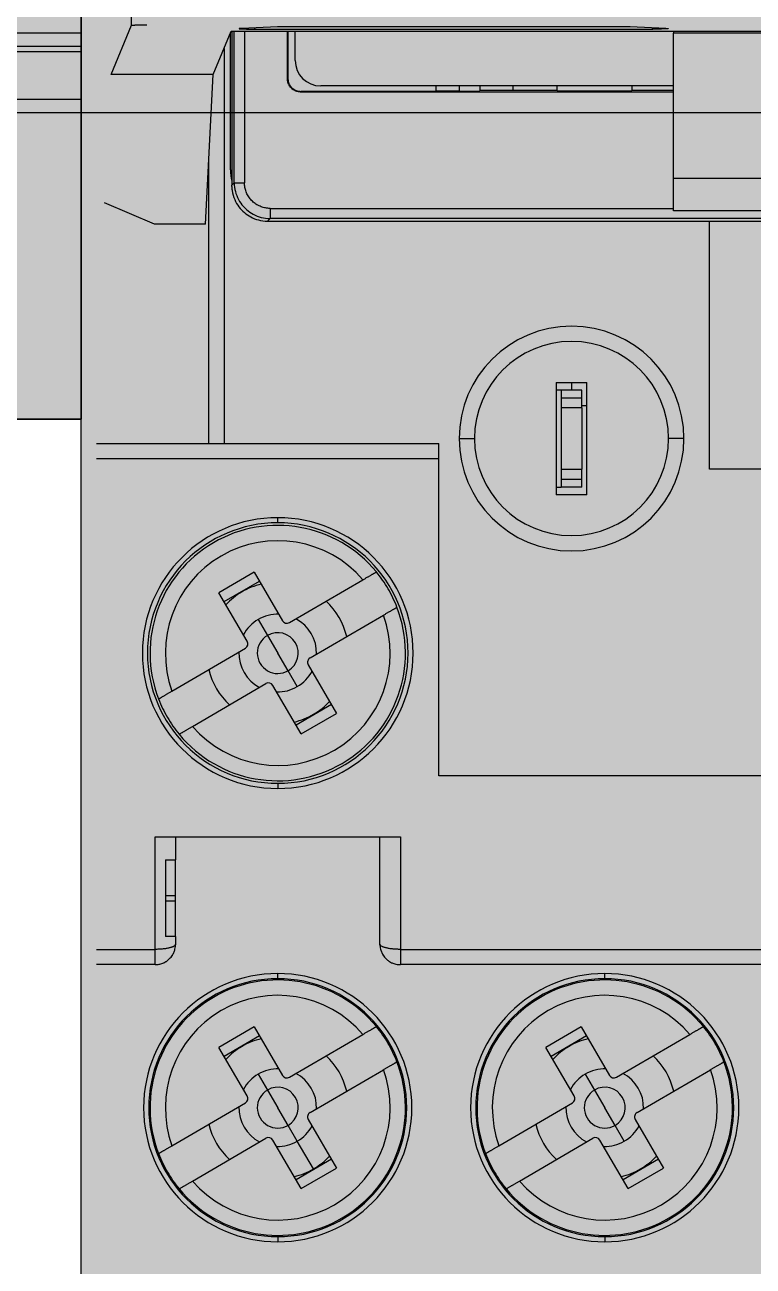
# Model space of a CAD drawing. Extents: x -20 to 2016, y -5898 to 916.
# Drawn here: x 1365.38 to 1379.64, y 600.03 to 624.33 of the extents above; entities that cross this region are included whole.
import ezdxf

# ---------------------------------------------------------------- set-up
doc = ezdxf.new("R2010")
doc.units = 0
doc.layers.add('MAIN-1', color=7, linetype='Continuous')
doc.layers.add('SYMS', color=7, linetype='Continuous')

# ---------------------------------------------------------------- blocks, each defined once
blk = doc.blocks.new('clipfix_35_5-select__2', base_point=(-147.547, 71.306))
at = {"color": 7, "linetype": 'Continuous'}
for p, q in [((-114.737, 76.456), (-106.507, 76.456)), ((-106.507, 76.456), (-106.507, 71.306)), ((-106.507, 76.456), (-106.249, 76.456)), ((-106.249, 71.306), (-106.249, 76.456)), ((-106.249, 76.456), (-106.148, 76.456)), ((-105.212, 76.456), (-106.148, 76.456)), ((-106.148, 71.306), (-106.148, 76.456)), ((-105.212, 76.456), (-98.947, 76.456)), ((-105.212, 71.306), (-105.212, 76.456)), ((-98.947, 71.306), (-98.947, 76.456))]:
    blk.add_line(p, q, dxfattribs=at)

msp = doc.modelspace()

# ---------------------------------------------------------------- hatches: boundary and pattern name
at = {"layer": 'SYMS', "true_color": 0x636466}
h = msp.add_hatch(color=251, dxfattribs=at)
h.dxf.hatch_style = 1
h.paths.add_polyline_path([(1366.481, 597.033), (1393.381, 597.033), (1393.381, 676.033), (1366.481, 676.033)])
h = msp.add_hatch(color=251, dxfattribs=at)
h.dxf.hatch_style = 1
h.paths.add_polyline_path([(1366.481, 665.21), (1361.331, 665.21), (1361.331, 616.61), (1366.481, 616.61)])

# ---------------------------------------------------------------- linework, layer by layer
at = {"layer": 'MAIN-1'}
for p, q in [((1367.47, 624.324), (1367.47, 629.755)), ((1367.515, 624.328), (1367.524, 624.329)), ((1367.524, 624.329), (1367.533, 624.329)), ((1367.533, 624.329), (1367.543, 624.33)), ((1367.543, 624.33), (1367.554, 624.33)), ((1367.554, 624.33), (1367.565, 624.33)), ((1367.565, 624.33), (1367.577, 624.331)), ((1367.577, 624.331), (1367.589, 624.331)), ((1367.589, 624.331), (1367.601, 624.331)), ((1367.601, 624.331), (1367.615, 624.331)), ((1367.615, 624.331), (1367.628, 624.332)), ((1367.628, 624.332), (1367.643, 624.332)), ((1367.643, 624.332), (1367.658, 624.332)), ((1367.658, 624.332), (1367.675, 624.332)), ((1367.675, 624.332), (1367.692, 624.332)), ((1367.692, 624.332), (1367.71, 624.332)), ((1367.71, 624.332), (1367.729, 624.333)), ((1367.729, 624.333), (1367.749, 624.333)), ((1367.749, 624.333), (1367.77, 624.333)), ((1367.07, 623.357), (1367.47, 624.324)), ((1367.47, 624.324), (1367.471, 624.325)), ((1367.471, 624.325), (1367.473, 624.325)), ((1367.473, 624.325), (1367.476, 624.326)), ((1367.476, 624.326), (1367.481, 624.326)), ((1367.481, 624.326), (1367.486, 624.327)), ((1367.486, 624.327), (1367.492, 624.327)), ((1367.492, 624.327), (1367.499, 624.328)), ((1367.499, 624.328), (1367.506, 624.328)), ((1367.506, 624.328), (1367.515, 624.328)), ((1369.07, 623.357), (1369.422, 624.206)), ((1369.406, 621.493), (1369.406, 624.168)), ((1369.422, 624.206), (1390.331, 624.206)), ((1369.431, 624.206), (1369.431, 621.191)), ((1369.48, 621.24), (1369.48, 624.206)), ((1369.581, 624.259), (1369.579, 624.258)), ((1369.579, 624.258), (1369.579, 624.257)), ((1369.579, 624.258), (1369.579, 624.258)), ((1369.579, 624.258), (1369.579, 624.258)), ((1369.579, 624.258), (1369.579, 624.258)), ((1369.579, 624.258), (1369.579, 624.258)), ((1369.579, 624.258), (1369.579, 624.258)), ((1369.579, 624.258), (1369.579, 624.258)), ((1369.579, 624.258), (1369.579, 624.258)), ((1369.579, 624.257), (1369.58, 624.257)), ((1369.58, 624.257), (1369.582, 624.257)), ((1369.583, 624.259), (1369.581, 624.259)), ((1369.582, 624.257), (1369.584, 624.256)), ((1369.586, 624.26), (1369.583, 624.259)), ((1369.584, 624.256), (1369.587, 624.256)), ((1369.589, 624.26), (1369.586, 624.26)), ((1369.587, 624.256), (1369.591, 624.255)), ((1369.594, 624.261), (1369.589, 624.26)), ((1369.591, 624.255), (1369.595, 624.255)), ((1369.599, 624.261), (1369.594, 624.261)), ((1369.595, 624.255), (1369.599, 624.255)), ((1369.605, 624.261), (1369.599, 624.261)), ((1369.599, 624.255), (1369.605, 624.254)), ((1369.612, 624.262), (1369.605, 624.261)), ((1369.605, 624.254), (1369.61, 624.254)), ((1369.61, 624.254), (1369.617, 624.254)), ((1369.619, 624.262), (1369.612, 624.262)), ((1369.617, 624.254), (1369.624, 624.253)), ((1369.627, 624.263), (1369.619, 624.262)), ((1369.624, 624.253), (1369.632, 624.253)), ((1370.327, 624.294), (1369.627, 624.263)), ((1369.632, 624.253), (1369.64, 624.252)), ((1369.64, 624.252), (1369.648, 624.252)), ((1369.648, 624.252), (1369.657, 624.252)), ((1369.657, 624.252), (1369.667, 624.252)), ((1369.667, 624.252), (1369.677, 624.251)), ((1369.677, 624.251), (1369.688, 624.251)), ((1369.68, 624.206), (1369.68, 621.24)), ((1369.688, 624.251), (1369.698, 624.251)), ((1369.698, 624.251), (1369.71, 624.251)), ((1369.71, 624.251), (1369.721, 624.25)), ((1369.721, 624.25), (1369.733, 624.25)), ((1369.733, 624.25), (1369.746, 624.25)), ((1369.746, 624.25), (1369.758, 624.25)), ((1369.758, 624.25), (1369.771, 624.25)), ((1369.771, 624.25), (1369.783, 624.249)), ((1369.783, 624.249), (1369.796, 624.249)), ((1369.796, 624.249), (1369.81, 624.249)), ((1369.81, 624.249), (1369.823, 624.249)), ((1369.823, 624.249), (1369.837, 624.249)), ((1369.837, 624.249), (1369.851, 624.249)), ((1369.851, 624.249), (1369.865, 624.249)), ((1369.865, 624.249), (1369.879, 624.249)), ((1369.879, 624.274), (1369.879, 624.249)), ((1369.879, 624.249), (1377.674, 624.249)), ((1377.227, 624.294), (1370.327, 624.294)), ((1370.522, 623.271), (1370.522, 624.206)), ((1370.531, 624.206), (1370.531, 623.28)), ((1370.672, 623.636), (1370.672, 624.206)), ((1377.926, 624.263), (1377.227, 624.294)), ((1377.674, 624.249), (1377.674, 624.274)), ((1377.688, 624.249), (1377.674, 624.249)), ((1377.702, 624.249), (1377.688, 624.249)), ((1377.716, 624.249), (1377.702, 624.249)), ((1377.73, 624.249), (1377.716, 624.249)), ((1377.743, 624.249), (1377.73, 624.249)), ((1377.757, 624.249), (1377.743, 624.249)), ((1377.77, 624.249), (1377.757, 624.249)), ((1377.782, 624.25), (1377.77, 624.249)), ((1377.795, 624.25), (1377.782, 624.25)), ((1377.808, 624.25), (1377.795, 624.25)), ((1377.82, 624.25), (1377.808, 624.25)), ((1377.832, 624.25), (1377.82, 624.25)), ((1377.844, 624.251), (1377.832, 624.25)), ((1377.855, 624.251), (1377.844, 624.251)), ((1377.866, 624.251), (1377.855, 624.251)), ((1377.876, 624.251), (1377.866, 624.251)), ((1377.886, 624.252), (1377.876, 624.251)), ((1377.896, 624.252), (1377.886, 624.252)), ((1377.905, 624.252), (1377.896, 624.252)), ((1377.914, 624.252), (1377.905, 624.252)), ((1377.922, 624.253), (1377.914, 624.252)), ((1377.929, 624.253), (1377.922, 624.253)), ((1377.926, 624.263), (1377.935, 624.262)), ((1377.936, 624.254), (1377.929, 624.253)), ((1377.935, 624.262), (1377.943, 624.262)), ((1377.943, 624.254), (1377.936, 624.254)), ((1377.943, 624.262), (1377.95, 624.261)), ((1377.949, 624.254), (1377.943, 624.254)), ((1377.954, 624.255), (1377.949, 624.254)), ((1377.95, 624.261), (1377.957, 624.261)), ((1377.959, 624.255), (1377.954, 624.255)), ((1377.957, 624.261), (1377.962, 624.26)), ((1377.963, 624.255), (1377.959, 624.255)), ((1377.962, 624.26), (1377.966, 624.26)), ((1377.966, 624.256), (1377.963, 624.255)), ((1377.966, 624.26), (1377.97, 624.259)), ((1377.969, 624.256), (1377.966, 624.256)), ((1377.971, 624.257), (1377.969, 624.256)), ((1377.97, 624.259), (1377.972, 624.259)), ((1377.973, 624.257), (1377.971, 624.257)), ((1377.972, 624.259), (1377.973, 624.258)), ((1377.973, 624.258), (1377.974, 624.258)), ((1377.974, 624.257), (1377.973, 624.257)), ((1377.974, 624.258), (1377.974, 624.257)), ((1378.077, 624.206), (1378.077, 624.169)), ((1378.077, 621.329), (1378.077, 624.169)), ((1381.677, 624.169), (1378.077, 624.169)), ((1369.281, 623.866), (1369.281, 616.133)), ((1369.07, 623.357), (1367.07, 623.357)), ((1368.916, 620.429), (1369.07, 623.357)), ((1370.531, 623.28), (1370.522, 623.271)), ((1370.522, 623.26), (1370.522, 623.271)), ((1370.523, 623.248), (1370.522, 623.26)), ((1370.524, 623.237), (1370.523, 623.248)), ((1370.526, 623.226), (1370.524, 623.237)), ((1370.528, 623.215), (1370.526, 623.226)), ((1370.531, 623.204), (1370.528, 623.215)), ((1370.531, 623.28), (1370.531, 623.268)), ((1370.531, 623.268), (1370.532, 623.257)), ((1370.534, 623.194), (1370.531, 623.204)), ((1370.532, 623.257), (1370.533, 623.246)), ((1370.533, 623.246), (1370.535, 623.235)), ((1370.538, 623.183), (1370.534, 623.194)), ((1370.535, 623.235), (1370.537, 623.224)), ((1370.537, 623.224), (1370.54, 623.213)), ((1370.542, 623.173), (1370.538, 623.183)), ((1370.54, 623.213), (1370.543, 623.202)), ((1370.547, 623.163), (1370.542, 623.173)), ((1370.543, 623.202), (1370.547, 623.192)), ((1370.547, 623.192), (1370.551, 623.182)), ((1370.552, 623.153), (1370.547, 623.163)), ((1370.551, 623.182), (1370.556, 623.172)), ((1370.557, 623.143), (1370.552, 623.153)), ((1370.556, 623.172), (1370.561, 623.162)), ((1370.563, 623.134), (1370.557, 623.143)), ((1370.561, 623.162), (1370.566, 623.152)), ((1370.57, 623.124), (1370.563, 623.134)), ((1370.566, 623.152), (1370.572, 623.142)), ((1370.577, 623.115), (1370.57, 623.124)), ((1370.572, 623.142), (1370.579, 623.133)), ((1370.584, 623.107), (1370.577, 623.115)), ((1370.579, 623.133), (1370.585, 623.124)), ((1370.585, 623.124), (1370.592, 623.116)), ((1370.592, 623.116), (1370.6, 623.107)), ((1378.077, 623.136), (1371.172, 623.136)), ((1373.424, 623.136), (1373.424, 623.03)), ((1373.431, 623.036), (1373.431, 623.136)), ((1373.891, 623.036), (1373.891, 623.136)), ((1374.284, 623.136), (1374.284, 623.041)), ((1374.931, 623.136), (1374.931, 623.047)), ((1375.802, 623.041), (1375.802, 623.136)), ((1377.259, 623.136), (1377.259, 623.041)), ((1370.591, 623.098), (1370.584, 623.107)), ((1370.599, 623.09), (1370.591, 623.098)), ((1370.608, 623.083), (1370.599, 623.09)), ((1370.6, 623.107), (1370.608, 623.099)), ((1370.608, 623.099), (1370.616, 623.092)), ((1370.616, 623.076), (1370.608, 623.083)), ((1370.616, 623.092), (1370.625, 623.084)), ((1370.625, 623.069), (1370.616, 623.076)), ((1370.625, 623.084), (1370.634, 623.078)), ((1370.635, 623.063), (1370.625, 623.069)), ((1370.634, 623.078), (1370.643, 623.071)), ((1370.644, 623.057), (1370.635, 623.063)), ((1370.643, 623.071), (1370.653, 623.065)), ((1370.654, 623.051), (1370.644, 623.057)), ((1370.653, 623.065), (1370.663, 623.06)), ((1370.664, 623.046), (1370.654, 623.051)), ((1370.663, 623.06), (1370.673, 623.055)), ((1370.674, 623.041), (1370.664, 623.046)), ((1370.673, 623.055), (1370.683, 623.05)), ((1370.684, 623.037), (1370.674, 623.041)), ((1370.683, 623.05), (1370.693, 623.046)), ((1370.695, 623.033), (1370.684, 623.037)), ((1370.693, 623.046), (1370.703, 623.042)), ((1370.705, 623.03), (1370.695, 623.033)), ((1370.703, 623.042), (1370.714, 623.039)), ((1370.716, 623.027), (1370.705, 623.03)), ((1370.714, 623.039), (1370.725, 623.036)), ((1370.727, 623.025), (1370.716, 623.027)), ((1370.725, 623.036), (1370.735, 623.034)), ((1370.738, 623.023), (1370.727, 623.025)), ((1370.735, 623.034), (1370.746, 623.032)), ((1370.749, 623.022), (1370.738, 623.023)), ((1370.746, 623.032), (1370.758, 623.031)), ((1370.76, 623.021), (1370.749, 623.022)), ((1370.758, 623.031), (1370.769, 623.03)), ((1370.772, 623.021), (1370.76, 623.021)), ((1370.769, 623.03), (1370.781, 623.03)), ((1370.772, 623.021), (1370.781, 623.03)), ((1370.772, 623.021), (1378.077, 623.021)), ((1373.424, 623.03), (1370.781, 623.03)), ((1373.424, 623.03), (1373.431, 623.036)), ((1373.891, 623.036), (1373.431, 623.036)), ((1373.891, 623.036), (1374.284, 623.041)), ((1375.802, 623.047), (1374.284, 623.047)), ((1375.802, 623.041), (1375.872, 623.04)), ((1375.872, 623.04), (1375.943, 623.04)), ((1375.943, 623.04), (1376.016, 623.04)), ((1376.016, 623.04), (1376.092, 623.039)), ((1376.092, 623.039), (1376.169, 623.039)), ((1376.169, 623.039), (1376.248, 623.039)), ((1376.248, 623.039), (1376.328, 623.039)), ((1376.328, 623.039), (1376.409, 623.039)), ((1376.409, 623.039), (1376.49, 623.039)), ((1376.49, 623.039), (1376.572, 623.039)), ((1376.572, 623.039), (1376.653, 623.039)), ((1376.653, 623.039), (1376.734, 623.039)), ((1376.734, 623.039), (1376.814, 623.039)), ((1376.814, 623.039), (1376.893, 623.039)), ((1376.893, 623.039), (1376.97, 623.039)), ((1376.97, 623.039), (1377.045, 623.04)), ((1377.045, 623.04), (1377.119, 623.04)), ((1377.119, 623.04), (1377.19, 623.04)), ((1377.19, 623.04), (1377.259, 623.041)), ((1378.077, 623.047), (1377.259, 623.047)), ((1368.981, 616.133), (1368.981, 621.661)), ((1369.48, 621.24), (1369.431, 621.191)), ((1369.431, 621.187), (1369.431, 621.191)), ((1369.431, 621.184), (1369.431, 621.187)), ((1369.431, 621.181), (1369.431, 621.184)), ((1369.431, 621.177), (1369.431, 621.181)), ((1369.431, 621.174), (1369.431, 621.177)), ((1369.431, 621.171), (1369.431, 621.174)), ((1369.431, 621.167), (1369.431, 621.171)), ((1369.48, 621.24), (1369.481, 621.196)), ((1369.48, 621.24), (1369.68, 621.24)), ((1369.481, 621.196), (1369.485, 621.153)), ((1369.68, 621.217), (1369.68, 621.24)), ((1369.682, 621.195), (1369.68, 621.217)), ((1369.684, 621.172), (1369.682, 621.195)), ((1369.688, 621.151), (1369.684, 621.172)), ((1378.077, 620.694), (1378.077, 621.329)), ((1378.077, 621.329), (1381.677, 621.329)), ((1369.431, 621.167), (1369.432, 621.149)), ((1369.432, 621.149), (1369.433, 621.131)), ((1369.433, 621.131), (1369.435, 621.113)), ((1369.435, 621.113), (1369.437, 621.095)), ((1369.437, 621.095), (1369.44, 621.077)), ((1369.44, 621.077), (1369.443, 621.06)), ((1369.443, 621.06), (1369.447, 621.043)), ((1369.447, 621.043), (1369.458, 620.996)), ((1369.458, 620.996), (1369.472, 620.952)), ((1369.472, 620.952), (1369.488, 620.911)), ((1369.485, 621.153), (1369.492, 621.111)), ((1369.492, 621.111), (1369.501, 621.069)), ((1369.501, 621.069), (1369.513, 621.028)), ((1369.513, 621.028), (1369.527, 620.989)), ((1369.527, 620.989), (1369.544, 620.95)), ((1369.544, 620.95), (1369.563, 620.913)), ((1369.692, 621.129), (1369.688, 621.151)), ((1369.697, 621.108), (1369.692, 621.129)), ((1369.704, 621.086), (1369.697, 621.108)), ((1369.711, 621.065), (1369.704, 621.086)), ((1369.72, 621.044), (1369.711, 621.065)), ((1369.729, 621.024), (1369.72, 621.044)), ((1369.739, 621.004), (1369.729, 621.024)), ((1369.75, 620.984), (1369.739, 621.004)), ((1369.762, 620.965), (1369.75, 620.984)), ((1369.775, 620.946), (1369.762, 620.965)), ((1369.789, 620.928), (1369.775, 620.946)), ((1369.803, 620.911), (1369.789, 620.928)), ((1367.916, 620.429), (1366.938, 620.85)), ((1369.488, 620.911), (1369.506, 620.872)), ((1369.506, 620.872), (1369.525, 620.836)), ((1369.525, 620.836), (1369.547, 620.801)), ((1369.547, 620.801), (1369.57, 620.769)), ((1369.563, 620.913), (1369.584, 620.877)), ((1369.57, 620.769), (1369.594, 620.739)), ((1369.584, 620.877), (1369.607, 620.842)), ((1369.594, 620.739), (1369.62, 620.71)), ((1369.607, 620.842), (1369.631, 620.809)), ((1369.62, 620.71), (1369.648, 620.683)), ((1369.631, 620.809), (1369.658, 620.777)), ((1369.648, 620.683), (1369.677, 620.658)), ((1369.658, 620.777), (1369.687, 620.747)), ((1369.687, 620.747), (1369.717, 620.718)), ((1369.717, 620.718), (1369.749, 620.691)), ((1369.749, 620.691), (1369.782, 620.667)), ((1369.818, 620.894), (1369.803, 620.911)), ((1369.834, 620.878), (1369.818, 620.894)), ((1369.851, 620.863), (1369.834, 620.878)), ((1369.868, 620.849), (1369.851, 620.863)), ((1369.886, 620.835), (1369.868, 620.849)), ((1369.905, 620.822), (1369.886, 620.835)), ((1369.924, 620.81), (1369.905, 620.822)), ((1369.944, 620.799), (1369.924, 620.81)), ((1369.964, 620.789), (1369.944, 620.799)), ((1369.984, 620.78), (1369.964, 620.789)), ((1370.005, 620.771), (1369.984, 620.78)), ((1370.026, 620.764), (1370.005, 620.771)), ((1370.048, 620.757), (1370.026, 620.764)), ((1370.069, 620.752), (1370.048, 620.757)), ((1370.091, 620.748), (1370.069, 620.752)), ((1370.112, 620.744), (1370.091, 620.748)), ((1370.135, 620.742), (1370.112, 620.744)), ((1370.157, 620.74), (1370.135, 620.742)), ((1370.18, 620.74), (1370.157, 620.74)), ((1370.18, 620.74), (1378.077, 620.74)), ((1370.18, 620.74), (1370.18, 620.54)), ((1381.677, 620.694), (1378.077, 620.694)), ((1369.677, 620.658), (1369.706, 620.634)), ((1369.706, 620.634), (1369.737, 620.611)), ((1369.737, 620.611), (1369.769, 620.59)), ((1369.769, 620.59), (1369.803, 620.571)), ((1369.782, 620.667), (1369.817, 620.644)), ((1369.803, 620.571), (1369.837, 620.553)), ((1369.817, 620.644), (1369.853, 620.623)), ((1369.837, 620.553), (1369.874, 620.537)), ((1369.853, 620.623), (1369.89, 620.604)), ((1369.874, 620.537), (1369.912, 620.524)), ((1369.89, 620.604), (1369.929, 620.588)), ((1369.912, 620.524), (1369.952, 620.512)), ((1369.929, 620.588), (1369.968, 620.573)), ((1369.952, 620.512), (1369.993, 620.503)), ((1369.968, 620.573), (1370.009, 620.561)), ((1369.993, 620.503), (1370.037, 620.496)), ((1370.009, 620.561), (1370.051, 620.552)), ((1370.037, 620.496), (1370.083, 620.492)), ((1370.051, 620.552), (1370.093, 620.545)), ((1370.083, 620.492), (1370.131, 620.491)), ((1370.093, 620.545), (1370.136, 620.541)), ((1370.131, 620.491), (1370.18, 620.54)), ((1370.131, 620.491), (1379.931, 620.492)), ((1370.136, 620.541), (1370.18, 620.54)), ((1389.682, 620.54), (1370.18, 620.54)), ((1378.781, 615.633), (1378.781, 620.492)), ((1368.916, 620.429), (1367.916, 620.429)), ((1375.781, 617.333), (1376.381, 617.333)), ((1375.781, 617.333), (1375.781, 615.133)), ((1376.081, 617.333), (1376.081, 617.183)), ((1376.381, 615.133), (1376.381, 617.333)), ((1375.881, 617.183), (1375.781, 617.183)), ((1376.281, 617.183), (1375.881, 617.183)), ((1375.881, 617.183), (1375.881, 617.033)), ((1376.281, 617.033), (1376.281, 617.183)), ((1375.881, 617.033), (1375.881, 616.833)), ((1375.881, 617.033), (1376.281, 617.033)), ((1375.881, 616.833), (1375.881, 615.633)), ((1376.281, 616.833), (1375.881, 616.833)), ((1376.281, 616.833), (1376.281, 617.033)), ((1376.281, 616.883), (1376.381, 616.883)), ((1376.281, 616.833), (1376.281, 615.633)), ((1366.781, 616.133), (1373.481, 616.133)), ((1373.481, 615.833), (1373.481, 616.133)), ((1373.881, 616.233), (1374.181, 616.233)), ((1378.281, 616.233), (1377.981, 616.233)), ((1373.481, 615.833), (1366.781, 615.833)), ((1373.481, 609.633), (1373.481, 615.833)), ((1375.881, 615.633), (1375.881, 615.433)), ((1375.881, 615.633), (1376.281, 615.633)), ((1376.281, 615.433), (1376.281, 615.633)), ((1381.081, 615.633), (1378.781, 615.633)), ((1375.881, 615.433), (1375.881, 615.283)), ((1376.281, 615.433), (1375.881, 615.433)), ((1376.281, 615.283), (1376.281, 615.433)), ((1375.781, 615.283), (1375.881, 615.283)), ((1376.381, 615.133), (1375.781, 615.133)), ((1376.281, 615.283), (1375.881, 615.283)), ((1370.331, 614.583), (1370.331, 614.683)), ((1369.87, 613.616), (1369.179, 613.213)), ((1369.28, 613.04), (1369.971, 613.443)), ((1369.87, 613.616), (1370.424, 612.666)), ((1370.561, 612.63), (1371.998, 613.468)), ((1371.998, 613.468), (1372.01, 613.475)), ((1372.01, 613.475), (1372.023, 613.482)), ((1372.023, 613.482), (1372.035, 613.489)), ((1372.035, 613.489), (1372.046, 613.496)), ((1372.046, 613.496), (1372.058, 613.503)), ((1372.058, 613.503), (1372.069, 613.51)), ((1372.069, 613.51), (1372.08, 613.516)), ((1372.08, 613.516), (1372.091, 613.523)), ((1372.091, 613.523), (1372.102, 613.529)), ((1372.102, 613.529), (1372.113, 613.535)), ((1372.113, 613.535), (1372.123, 613.541)), ((1372.123, 613.541), (1372.134, 613.547)), ((1372.134, 613.547), (1372.144, 613.553)), ((1372.144, 613.553), (1372.153, 613.559)), ((1372.153, 613.559), (1372.163, 613.564)), ((1372.163, 613.564), (1372.172, 613.57)), ((1372.172, 613.57), (1372.181, 613.575)), ((1372.181, 613.575), (1372.189, 613.579)), ((1372.189, 613.579), (1372.197, 613.584)), ((1372.197, 613.584), (1372.204, 613.588)), ((1372.204, 613.588), (1372.211, 613.593)), ((1372.211, 613.593), (1372.218, 613.596)), ((1372.218, 613.596), (1372.224, 613.6)), ((1372.224, 613.6), (1372.23, 613.603)), ((1372.23, 613.603), (1372.235, 613.607)), ((1372.235, 613.607), (1372.24, 613.609)), ((1372.24, 613.609), (1372.244, 613.612)), ((1372.244, 613.612), (1372.248, 613.614)), ((1372.248, 613.614), (1372.252, 613.616)), ((1372.252, 613.616), (1372.254, 613.618)), ((1372.254, 613.618), (1372.257, 613.619)), ((1372.257, 613.619), (1372.259, 613.62)), ((1372.259, 613.62), (1372.26, 613.621)), ((1372.26, 613.621), (1372.261, 613.621)), ((1372.261, 613.621), (1372.261, 613.621)), ((1369.733, 612.263), (1369.179, 613.213)), ((1372.621, 612.905), (1372.627, 612.909)), ((1372.627, 612.909), (1372.633, 612.912)), ((1372.633, 612.912), (1372.638, 612.915)), ((1372.638, 612.915), (1372.643, 612.918)), ((1372.643, 612.918), (1372.648, 612.921)), ((1372.648, 612.921), (1372.651, 612.923)), ((1372.651, 612.923), (1372.655, 612.925)), ((1372.655, 612.925), (1372.658, 612.927)), ((1372.658, 612.927), (1372.66, 612.928)), ((1372.66, 612.928), (1372.662, 612.929)), ((1372.662, 612.929), (1372.663, 612.93)), ((1372.663, 612.93), (1372.664, 612.93)), ((1372.664, 612.93), (1372.664, 612.93)), ((1369.948, 612.689), (1370.129, 612.378)), ((1370.964, 611.939), (1372.401, 612.777)), ((1372.401, 612.777), (1372.413, 612.784)), ((1372.413, 612.784), (1372.426, 612.791)), ((1372.426, 612.791), (1372.438, 612.798)), ((1372.438, 612.798), (1372.449, 612.805)), ((1372.449, 612.805), (1372.461, 612.812)), ((1372.461, 612.812), (1372.472, 612.819)), ((1372.472, 612.819), (1372.483, 612.825)), ((1372.483, 612.825), (1372.494, 612.832)), ((1372.494, 612.832), (1372.505, 612.838)), ((1372.505, 612.838), (1372.516, 612.844)), ((1372.516, 612.844), (1372.526, 612.85)), ((1372.526, 612.85), (1372.537, 612.856)), ((1372.537, 612.856), (1372.547, 612.862)), ((1372.547, 612.862), (1372.556, 612.868)), ((1372.556, 612.868), (1372.566, 612.873)), ((1372.566, 612.873), (1372.575, 612.878)), ((1372.575, 612.878), (1372.584, 612.884)), ((1372.584, 612.884), (1372.592, 612.888)), ((1372.592, 612.888), (1372.6, 612.893)), ((1372.6, 612.893), (1372.607, 612.897)), ((1372.607, 612.897), (1372.615, 612.902)), ((1372.615, 612.902), (1372.621, 612.905)), ((1370.129, 612.378), (1370.331, 612.033)), ((1368.261, 611.288), (1369.697, 612.126)), ((1370.532, 611.687), (1370.331, 612.033)), ((1370.928, 611.802), (1371.482, 610.852)), ((1370.714, 611.376), (1370.532, 611.687)), ((1368.115, 611.203), (1368.125, 611.209)), ((1368.125, 611.209), (1368.135, 611.215)), ((1368.135, 611.215), (1368.146, 611.221)), ((1368.146, 611.221), (1368.156, 611.227)), ((1368.156, 611.227), (1368.167, 611.234)), ((1368.167, 611.234), (1368.178, 611.24)), ((1368.178, 611.24), (1368.189, 611.247)), ((1368.189, 611.247), (1368.201, 611.253)), ((1368.201, 611.253), (1368.212, 611.26)), ((1368.212, 611.26), (1368.224, 611.267)), ((1368.224, 611.267), (1368.236, 611.274)), ((1368.236, 611.274), (1368.248, 611.281)), ((1368.248, 611.281), (1368.261, 611.288)), ((1368.664, 610.597), (1370.1, 611.435)), ((1370.791, 610.449), (1370.237, 611.399)), ((1367.998, 611.135), (1367.998, 611.135)), ((1367.998, 611.135), (1367.999, 611.135)), ((1367.999, 611.135), (1368, 611.136)), ((1368, 611.136), (1368.002, 611.137)), ((1368.002, 611.137), (1368.004, 611.139)), ((1368.004, 611.139), (1368.007, 611.14)), ((1368.007, 611.14), (1368.01, 611.142)), ((1368.01, 611.142), (1368.014, 611.144)), ((1368.014, 611.144), (1368.018, 611.147)), ((1368.018, 611.147), (1368.023, 611.15)), ((1368.023, 611.15), (1368.029, 611.153)), ((1368.029, 611.153), (1368.034, 611.156)), ((1368.034, 611.156), (1368.04, 611.16)), ((1368.04, 611.16), (1368.047, 611.164)), ((1368.047, 611.164), (1368.054, 611.168)), ((1368.054, 611.168), (1368.062, 611.172)), ((1368.062, 611.172), (1368.07, 611.177)), ((1368.07, 611.177), (1368.078, 611.182)), ((1368.078, 611.182), (1368.087, 611.187)), ((1368.087, 611.187), (1368.096, 611.192)), ((1368.096, 611.192), (1368.105, 611.198)), ((1368.105, 611.198), (1368.115, 611.203)), ((1371.382, 611.025), (1370.691, 610.622)), ((1370.791, 610.449), (1371.482, 610.852)), ((1368.45, 610.473), (1368.457, 610.477)), ((1368.457, 610.477), (1368.465, 610.481)), ((1368.465, 610.481), (1368.473, 610.486)), ((1368.473, 610.486), (1368.481, 610.491)), ((1368.481, 610.491), (1368.49, 610.496)), ((1368.49, 610.496), (1368.499, 610.501)), ((1368.499, 610.501), (1368.508, 610.507)), ((1368.508, 610.507), (1368.518, 610.512)), ((1368.518, 610.512), (1368.528, 610.518)), ((1368.528, 610.518), (1368.538, 610.524)), ((1368.538, 610.524), (1368.549, 610.53)), ((1368.549, 610.53), (1368.559, 610.536)), ((1368.559, 610.536), (1368.57, 610.543)), ((1368.57, 610.543), (1368.581, 610.549)), ((1368.581, 610.549), (1368.592, 610.556)), ((1368.592, 610.556), (1368.604, 610.562)), ((1368.604, 610.562), (1368.615, 610.569)), ((1368.615, 610.569), (1368.627, 610.576)), ((1368.627, 610.576), (1368.639, 610.583)), ((1368.639, 610.583), (1368.651, 610.59)), ((1368.651, 610.59), (1368.664, 610.597)), ((1368.401, 610.444), (1368.401, 610.444)), ((1368.401, 610.444), (1368.402, 610.444)), ((1368.402, 610.444), (1368.403, 610.445)), ((1368.403, 610.445), (1368.405, 610.446)), ((1368.405, 610.446), (1368.407, 610.448)), ((1368.407, 610.448), (1368.41, 610.449)), ((1368.41, 610.449), (1368.413, 610.451)), ((1368.413, 610.451), (1368.417, 610.453)), ((1368.417, 610.453), (1368.422, 610.456)), ((1368.422, 610.456), (1368.426, 610.459)), ((1368.426, 610.459), (1368.432, 610.462)), ((1368.432, 610.462), (1368.437, 610.465)), ((1368.437, 610.465), (1368.444, 610.469)), ((1368.444, 610.469), (1368.45, 610.473)), ((1386.381, 609.633), (1373.481, 609.633)), ((1370.331, 609.483), (1370.331, 609.383)), ((1367.931, 606.233), (1367.931, 608.433)), ((1367.931, 608.433), (1372.731, 608.433)), ((1368.331, 608.433), (1368.331, 607.983)), ((1372.331, 606.333), (1372.331, 608.433)), ((1372.731, 608.433), (1372.731, 606.233)), ((1368.131, 607.983), (1368.131, 606.483)), ((1368.131, 607.983), (1368.331, 607.983)), ((1368.331, 607.283), (1368.331, 607.983)), ((1368.331, 607.283), (1368.131, 607.283)), ((1368.131, 607.183), (1368.331, 607.183)), ((1368.331, 607.183), (1368.331, 607.283)), ((1368.331, 606.483), (1368.331, 607.183)), ((1368.331, 606.483), (1368.131, 606.483)), ((1368.331, 606.483), (1368.331, 606.333)), ((1366.781, 606.233), (1367.931, 606.233)), ((1367.931, 605.933), (1367.931, 606.233)), ((1367.948, 606.233), (1367.931, 606.233)), ((1367.966, 606.233), (1367.948, 606.233)), ((1367.984, 606.234), (1367.966, 606.233)), ((1368.001, 606.234), (1367.984, 606.234)), ((1368.018, 606.235), (1368.001, 606.234)), ((1368.035, 606.236), (1368.018, 606.235)), ((1368.052, 606.237), (1368.035, 606.236)), ((1368.069, 606.239), (1368.052, 606.237)), ((1368.086, 606.24), (1368.069, 606.239)), ((1368.102, 606.242), (1368.086, 606.24)), ((1368.118, 606.244), (1368.102, 606.242)), ((1368.133, 606.246), (1368.118, 606.244)), ((1368.149, 606.249), (1368.133, 606.246)), ((1368.163, 606.251), (1368.149, 606.249)), ((1368.178, 606.254), (1368.163, 606.251)), ((1368.191, 606.257), (1368.178, 606.254)), ((1368.205, 606.26), (1368.191, 606.257)), ((1368.218, 606.263), (1368.205, 606.26)), ((1368.23, 606.266), (1368.218, 606.263)), ((1368.242, 606.269), (1368.23, 606.266)), ((1368.253, 606.273), (1368.242, 606.269)), ((1368.242, 606.081), (1368.258, 606.102)), ((1368.263, 606.277), (1368.253, 606.273)), ((1368.258, 606.102), (1368.267, 606.116)), ((1368.262, 606.108), (1368.271, 606.122)), ((1368.267, 606.116), (1368.262, 606.108)), ((1368.273, 606.28), (1368.263, 606.277)), ((1368.271, 606.122), (1368.28, 606.137)), ((1368.282, 606.284), (1368.273, 606.28)), ((1368.28, 606.137), (1368.288, 606.153)), ((1368.29, 606.289), (1368.282, 606.284)), ((1368.288, 606.153), (1368.296, 606.168)), ((1368.298, 606.293), (1368.29, 606.289)), ((1368.296, 606.168), (1368.302, 606.184)), ((1368.305, 606.297), (1368.298, 606.293)), ((1368.302, 606.184), (1368.308, 606.201)), ((1368.311, 606.301), (1368.305, 606.297)), ((1368.31, 606.206), (1368.314, 606.218)), ((1368.316, 606.305), (1368.311, 606.301)), ((1368.314, 606.218), (1368.319, 606.238)), ((1368.32, 606.31), (1368.316, 606.305)), ((1368.319, 606.238), (1368.325, 606.262)), ((1368.324, 606.314), (1368.32, 606.31)), ((1368.327, 606.318), (1368.324, 606.314)), ((1368.325, 606.262), (1368.328, 606.286)), ((1368.329, 606.323), (1368.327, 606.318)), ((1368.328, 606.286), (1368.33, 606.311)), ((1368.33, 606.328), (1368.329, 606.323)), ((1368.331, 606.333), (1368.33, 606.328)), ((1368.33, 606.311), (1368.331, 606.333)), ((1372.331, 606.328), (1372.331, 606.333)), ((1372.331, 606.333), (1372.331, 606.311)), ((1372.332, 606.323), (1372.331, 606.328)), ((1372.331, 606.311), (1372.334, 606.286)), ((1372.335, 606.318), (1372.332, 606.323)), ((1372.334, 606.286), (1372.337, 606.262)), ((1372.337, 606.314), (1372.335, 606.318)), ((1372.341, 606.31), (1372.337, 606.314)), ((1372.337, 606.262), (1372.342, 606.238)), ((1372.346, 606.305), (1372.341, 606.31)), ((1372.342, 606.238), (1372.348, 606.218)), ((1372.351, 606.301), (1372.346, 606.305)), ((1372.348, 606.218), (1372.351, 606.206)), ((1372.357, 606.297), (1372.351, 606.301)), ((1372.353, 606.201), (1372.359, 606.184)), ((1372.364, 606.293), (1372.357, 606.297)), ((1372.359, 606.184), (1372.366, 606.168)), ((1372.372, 606.289), (1372.364, 606.293)), ((1372.366, 606.168), (1372.374, 606.153)), ((1372.38, 606.284), (1372.372, 606.289)), ((1372.374, 606.153), (1372.382, 606.137)), ((1372.389, 606.28), (1372.38, 606.284)), ((1372.382, 606.137), (1372.391, 606.122)), ((1372.399, 606.277), (1372.389, 606.28)), ((1372.391, 606.122), (1372.4, 606.108)), ((1372.4, 606.108), (1372.394, 606.116)), ((1372.394, 606.116), (1372.404, 606.102)), ((1372.409, 606.273), (1372.399, 606.277)), ((1372.404, 606.102), (1372.42, 606.081)), ((1372.42, 606.269), (1372.409, 606.273)), ((1372.432, 606.266), (1372.42, 606.269)), ((1372.444, 606.263), (1372.432, 606.266)), ((1372.457, 606.26), (1372.444, 606.263)), ((1372.47, 606.257), (1372.457, 606.26)), ((1372.484, 606.254), (1372.47, 606.257)), ((1372.498, 606.251), (1372.484, 606.254)), ((1372.513, 606.249), (1372.498, 606.251)), ((1372.528, 606.246), (1372.513, 606.249)), ((1372.544, 606.244), (1372.528, 606.246)), ((1372.56, 606.242), (1372.544, 606.244)), ((1372.576, 606.24), (1372.56, 606.242)), ((1372.592, 606.239), (1372.576, 606.24)), ((1372.609, 606.237), (1372.592, 606.239)), ((1372.626, 606.236), (1372.609, 606.237)), ((1372.643, 606.235), (1372.626, 606.236)), ((1372.661, 606.234), (1372.643, 606.235)), ((1372.678, 606.234), (1372.661, 606.234)), ((1372.696, 606.233), (1372.678, 606.234)), ((1372.713, 606.233), (1372.696, 606.233)), ((1372.731, 606.233), (1372.713, 606.233)), ((1372.731, 606.233), (1387.131, 606.233)), ((1372.731, 606.233), (1372.731, 605.933)), ((1367.931, 605.933), (1366.781, 605.933)), ((1367.931, 605.933), (1367.95, 605.933)), ((1367.95, 605.933), (1367.969, 605.934)), ((1367.969, 605.934), (1367.988, 605.937)), ((1367.988, 605.937), (1368.008, 605.94)), ((1368.008, 605.94), (1368.026, 605.944)), ((1368.026, 605.944), (1368.045, 605.949)), ((1368.045, 605.949), (1368.063, 605.955)), ((1368.063, 605.955), (1368.082, 605.962)), ((1368.082, 605.962), (1368.092, 605.966)), ((1368.092, 605.966), (1368.104, 605.972)), ((1368.104, 605.972), (1368.123, 605.982)), ((1368.123, 605.982), (1368.141, 605.992)), ((1368.141, 605.992), (1368.151, 605.998)), ((1368.151, 605.998), (1368.157, 606.003)), ((1368.157, 606.003), (1368.165, 606.008)), ((1368.165, 606.008), (1368.173, 606.014)), ((1368.173, 606.014), (1368.18, 606.02)), ((1368.18, 606.02), (1368.187, 606.025)), ((1368.187, 606.025), (1368.194, 606.032)), ((1368.194, 606.032), (1368.201, 606.038)), ((1368.201, 606.038), (1368.215, 606.051)), ((1368.215, 606.051), (1368.228, 606.065)), ((1368.228, 606.065), (1368.242, 606.081)), ((1372.42, 606.081), (1372.434, 606.065)), ((1372.434, 606.065), (1372.447, 606.051)), ((1372.447, 606.051), (1372.46, 606.038)), ((1372.46, 606.038), (1372.467, 606.032)), ((1372.467, 606.032), (1372.475, 606.025)), ((1372.475, 606.025), (1372.482, 606.02)), ((1372.482, 606.02), (1372.489, 606.014)), ((1372.489, 606.014), (1372.497, 606.008)), ((1372.497, 606.008), (1372.504, 606.003)), ((1372.504, 606.003), (1372.511, 605.998)), ((1372.511, 605.998), (1372.521, 605.992)), ((1372.521, 605.992), (1372.539, 605.982)), ((1372.539, 605.982), (1372.557, 605.972)), ((1372.557, 605.972), (1372.571, 605.966)), ((1372.571, 605.966), (1372.583, 605.961)), ((1372.583, 605.961), (1372.603, 605.954)), ((1372.603, 605.954), (1372.624, 605.947)), ((1372.624, 605.947), (1372.645, 605.942)), ((1372.645, 605.942), (1372.666, 605.938)), ((1372.666, 605.938), (1372.688, 605.935)), ((1372.688, 605.935), (1372.709, 605.933)), ((1372.709, 605.933), (1372.731, 605.933)), ((1387.131, 605.933), (1372.731, 605.933)), ((1370.331, 605.658), (1370.331, 605.758)), ((1376.731, 605.658), (1376.731, 605.758)), ((1369.87, 604.716), (1369.179, 604.313)), ((1369.87, 604.716), (1370.424, 603.766)), ((1372.124, 604.641), (1372.134, 604.647)), ((1372.134, 604.647), (1372.144, 604.653)), ((1372.144, 604.653), (1372.154, 604.659)), ((1372.154, 604.659), (1372.163, 604.664)), ((1372.163, 604.664), (1372.172, 604.67)), ((1372.172, 604.67), (1372.181, 604.675)), ((1372.181, 604.675), (1372.189, 604.679)), ((1372.189, 604.679), (1372.197, 604.684)), ((1372.197, 604.684), (1372.204, 604.688)), ((1372.204, 604.688), (1372.211, 604.693)), ((1372.211, 604.693), (1372.218, 604.696)), ((1372.218, 604.696), (1372.224, 604.7)), ((1372.224, 604.7), (1372.23, 604.703)), ((1372.23, 604.703), (1372.235, 604.707)), ((1372.235, 604.707), (1372.24, 604.709)), ((1372.24, 604.709), (1372.244, 604.712)), ((1372.244, 604.712), (1372.248, 604.714)), ((1372.248, 604.714), (1372.252, 604.716)), ((1372.252, 604.716), (1372.255, 604.718)), ((1372.255, 604.718), (1372.257, 604.719)), ((1372.257, 604.719), (1372.259, 604.72)), ((1372.259, 604.72), (1372.26, 604.721)), ((1372.26, 604.721), (1372.261, 604.721)), ((1372.261, 604.721), (1372.261, 604.721)), ((1376.27, 604.716), (1375.579, 604.313)), ((1376.27, 604.716), (1376.824, 603.766)), ((1378.523, 604.641), (1378.534, 604.647)), ((1378.534, 604.647), (1378.544, 604.653)), ((1378.544, 604.653), (1378.553, 604.659)), ((1378.553, 604.659), (1378.563, 604.664)), ((1378.563, 604.664), (1378.572, 604.67)), ((1378.572, 604.67), (1378.581, 604.675)), ((1378.581, 604.675), (1378.589, 604.679)), ((1378.589, 604.679), (1378.597, 604.684)), ((1378.597, 604.684), (1378.604, 604.688)), ((1378.604, 604.688), (1378.611, 604.693)), ((1378.611, 604.693), (1378.618, 604.696)), ((1378.618, 604.696), (1378.624, 604.7)), ((1378.624, 604.7), (1378.63, 604.703)), ((1378.63, 604.703), (1378.635, 604.707)), ((1378.635, 604.707), (1378.64, 604.709)), ((1378.64, 604.709), (1378.644, 604.712)), ((1378.644, 604.712), (1378.648, 604.714)), ((1378.648, 604.714), (1378.652, 604.716)), ((1378.652, 604.716), (1378.654, 604.718)), ((1378.654, 604.718), (1378.657, 604.719)), ((1378.657, 604.719), (1378.659, 604.72)), ((1378.659, 604.72), (1378.66, 604.721)), ((1378.66, 604.721), (1378.661, 604.721)), ((1378.661, 604.721), (1378.661, 604.721)), ((1369.28, 604.14), (1369.971, 604.543)), ((1370.561, 603.73), (1371.998, 604.568)), ((1371.998, 604.568), (1372.01, 604.575)), ((1372.01, 604.575), (1372.022, 604.582)), ((1372.022, 604.582), (1372.034, 604.589)), ((1372.034, 604.589), (1372.045, 604.596)), ((1372.045, 604.596), (1372.057, 604.603)), ((1372.057, 604.603), (1372.069, 604.609)), ((1372.069, 604.609), (1372.08, 604.616)), ((1372.08, 604.616), (1372.091, 604.622)), ((1372.091, 604.622), (1372.102, 604.629)), ((1372.102, 604.629), (1372.113, 604.635)), ((1372.113, 604.635), (1372.124, 604.641)), ((1375.68, 604.14), (1376.371, 604.543)), ((1376.961, 603.73), (1378.398, 604.568)), ((1378.398, 604.568), (1378.41, 604.575)), ((1378.41, 604.575), (1378.423, 604.582)), ((1378.423, 604.582), (1378.435, 604.589)), ((1378.435, 604.589), (1378.446, 604.596)), ((1378.446, 604.596), (1378.458, 604.603)), ((1378.458, 604.603), (1378.469, 604.61)), ((1378.469, 604.61), (1378.48, 604.616)), ((1378.48, 604.616), (1378.491, 604.623)), ((1378.491, 604.623), (1378.502, 604.629)), ((1378.502, 604.629), (1378.513, 604.635)), ((1378.513, 604.635), (1378.523, 604.641)), ((1369.733, 603.363), (1369.179, 604.313)), ((1376.133, 603.363), (1375.579, 604.313)), ((1372.46, 603.912), (1372.472, 603.918)), ((1372.472, 603.918), (1372.483, 603.925)), ((1372.483, 603.925), (1372.494, 603.931)), ((1372.494, 603.931), (1372.505, 603.938)), ((1372.505, 603.938), (1372.516, 603.944)), ((1372.516, 603.944), (1372.527, 603.95)), ((1372.527, 603.95), (1372.537, 603.956)), ((1372.537, 603.956), (1372.547, 603.962)), ((1372.547, 603.962), (1372.557, 603.968)), ((1372.557, 603.968), (1372.566, 603.973)), ((1372.566, 603.973), (1372.575, 603.979)), ((1372.575, 603.979), (1372.584, 603.984)), ((1372.584, 603.984), (1372.592, 603.988)), ((1372.592, 603.988), (1372.6, 603.993)), ((1372.6, 603.993), (1372.607, 603.997)), ((1372.607, 603.997), (1372.614, 604.002)), ((1372.614, 604.002), (1372.621, 604.005)), ((1372.621, 604.005), (1372.627, 604.009)), ((1372.627, 604.009), (1372.633, 604.012)), ((1372.633, 604.012), (1372.638, 604.015)), ((1372.638, 604.015), (1372.643, 604.018)), ((1372.643, 604.018), (1372.648, 604.021)), ((1372.648, 604.021), (1372.651, 604.023)), ((1372.651, 604.023), (1372.655, 604.025)), ((1372.655, 604.025), (1372.658, 604.027)), ((1372.658, 604.027), (1372.66, 604.028)), ((1372.66, 604.028), (1372.662, 604.029)), ((1372.662, 604.029), (1372.663, 604.03)), ((1372.663, 604.03), (1372.664, 604.03)), ((1372.664, 604.03), (1372.664, 604.03)), ((1378.861, 603.912), (1378.872, 603.919)), ((1378.872, 603.919), (1378.883, 603.925)), ((1378.883, 603.925), (1378.894, 603.932)), ((1378.894, 603.932), (1378.905, 603.938)), ((1378.905, 603.938), (1378.916, 603.944)), ((1378.916, 603.944), (1378.926, 603.95)), ((1378.926, 603.95), (1378.937, 603.956)), ((1378.937, 603.956), (1378.947, 603.962)), ((1378.947, 603.962), (1378.956, 603.968)), ((1378.956, 603.968), (1378.966, 603.973)), ((1378.966, 603.973), (1378.975, 603.978)), ((1378.975, 603.978), (1378.984, 603.984)), ((1378.984, 603.984), (1378.992, 603.988)), ((1378.992, 603.988), (1379, 603.993)), ((1379, 603.993), (1379.007, 603.997)), ((1379.007, 603.997), (1379.015, 604.002)), ((1379.015, 604.002), (1379.021, 604.005)), ((1379.021, 604.005), (1379.027, 604.009)), ((1379.027, 604.009), (1379.033, 604.012)), ((1379.033, 604.012), (1379.038, 604.015)), ((1379.038, 604.015), (1379.043, 604.018)), ((1379.043, 604.018), (1379.048, 604.021)), ((1379.048, 604.021), (1379.051, 604.023)), ((1379.051, 604.023), (1379.055, 604.025)), ((1379.055, 604.025), (1379.058, 604.027)), ((1379.058, 604.027), (1379.06, 604.028)), ((1379.06, 604.028), (1379.062, 604.029)), ((1379.062, 604.029), (1379.063, 604.03)), ((1379.063, 604.03), (1379.064, 604.03)), ((1379.064, 604.03), (1379.064, 604.03)), ((1369.948, 603.789), (1370.129, 603.478)), ((1370.964, 603.039), (1372.401, 603.877)), ((1372.401, 603.877), (1372.413, 603.884)), ((1372.413, 603.884), (1372.425, 603.891)), ((1372.425, 603.891), (1372.437, 603.898)), ((1372.437, 603.898), (1372.449, 603.905)), ((1372.449, 603.905), (1372.46, 603.912)), ((1376.348, 603.789), (1376.529, 603.478)), ((1377.364, 603.039), (1378.801, 603.877)), ((1378.801, 603.877), (1378.813, 603.884)), ((1378.813, 603.884), (1378.826, 603.891)), ((1378.826, 603.891), (1378.838, 603.898)), ((1378.838, 603.898), (1378.849, 603.905)), ((1378.849, 603.905), (1378.861, 603.912)), ((1370.129, 603.478), (1370.331, 603.133)), ((1376.529, 603.478), (1376.731, 603.133)), ((1368.261, 602.388), (1369.697, 603.226)), ((1374.661, 602.388), (1376.097, 603.226)), ((1370.532, 602.787), (1370.331, 603.133)), ((1376.932, 602.787), (1376.731, 603.133)), ((1370.714, 602.476), (1370.532, 602.787)), ((1370.928, 602.902), (1371.482, 601.952)), ((1377.114, 602.476), (1376.932, 602.787)), ((1377.328, 602.902), (1377.882, 601.952)), ((1368.664, 601.697), (1370.1, 602.535)), ((1370.791, 601.549), (1370.237, 602.499)), ((1371.03, 601.934), (1370.714, 602.476)), ((1375.064, 601.697), (1376.5, 602.535)), ((1377.191, 601.549), (1376.637, 602.499)), ((1367.998, 602.235), (1367.998, 602.235)), ((1367.998, 602.235), (1367.999, 602.235)), ((1367.999, 602.235), (1368, 602.236)), ((1368, 602.236), (1368.002, 602.237)), ((1368.002, 602.237), (1368.004, 602.239)), ((1368.004, 602.239), (1368.007, 602.24)), ((1368.007, 602.24), (1368.01, 602.242)), ((1368.01, 602.242), (1368.014, 602.244)), ((1368.014, 602.244), (1368.018, 602.247)), ((1368.018, 602.247), (1368.023, 602.25)), ((1368.023, 602.25), (1368.029, 602.253)), ((1368.029, 602.253), (1368.034, 602.256)), ((1368.034, 602.256), (1368.041, 602.26)), ((1368.041, 602.26), (1368.047, 602.264)), ((1368.047, 602.264), (1368.054, 602.268)), ((1368.054, 602.268), (1368.062, 602.272)), ((1368.062, 602.272), (1368.07, 602.277)), ((1368.07, 602.277), (1368.078, 602.282)), ((1368.078, 602.282), (1368.087, 602.287)), ((1368.087, 602.287), (1368.096, 602.292)), ((1368.096, 602.292), (1368.105, 602.297)), ((1368.105, 602.297), (1368.115, 602.303)), ((1368.115, 602.303), (1368.125, 602.309)), ((1368.125, 602.309), (1368.135, 602.315)), ((1368.135, 602.315), (1368.146, 602.321)), ((1368.146, 602.321), (1368.156, 602.327)), ((1368.156, 602.327), (1368.167, 602.334)), ((1368.167, 602.334), (1368.179, 602.34)), ((1368.179, 602.34), (1368.19, 602.347)), ((1368.19, 602.347), (1368.201, 602.354)), ((1368.201, 602.354), (1368.213, 602.36)), ((1368.213, 602.36), (1368.225, 602.367)), ((1368.225, 602.367), (1368.237, 602.374)), ((1368.237, 602.374), (1368.249, 602.381)), ((1368.249, 602.381), (1368.261, 602.388)), ((1374.398, 602.235), (1374.398, 602.235)), ((1374.398, 602.235), (1374.399, 602.235)), ((1374.399, 602.235), (1374.4, 602.236)), ((1374.4, 602.236), (1374.402, 602.237)), ((1374.402, 602.237), (1374.404, 602.239)), ((1374.404, 602.239), (1374.407, 602.24)), ((1374.407, 602.24), (1374.41, 602.242)), ((1374.41, 602.242), (1374.414, 602.244)), ((1374.414, 602.244), (1374.418, 602.247)), ((1374.418, 602.247), (1374.423, 602.25)), ((1374.423, 602.25), (1374.429, 602.253)), ((1374.429, 602.253), (1374.434, 602.256)), ((1374.434, 602.256), (1374.44, 602.26)), ((1374.44, 602.26), (1374.447, 602.264)), ((1374.447, 602.264), (1374.454, 602.268)), ((1374.454, 602.268), (1374.462, 602.272)), ((1374.462, 602.272), (1374.47, 602.277)), ((1374.47, 602.277), (1374.478, 602.282)), ((1374.478, 602.282), (1374.487, 602.287)), ((1374.487, 602.287), (1374.496, 602.292)), ((1374.496, 602.292), (1374.505, 602.298)), ((1374.505, 602.298), (1374.515, 602.303)), ((1374.515, 602.303), (1374.525, 602.309)), ((1374.525, 602.309), (1374.535, 602.315)), ((1374.535, 602.315), (1374.546, 602.321)), ((1374.546, 602.321), (1374.556, 602.327)), ((1374.556, 602.327), (1374.567, 602.334)), ((1374.567, 602.334), (1374.578, 602.34)), ((1374.578, 602.34), (1374.589, 602.347)), ((1374.589, 602.347), (1374.601, 602.353)), ((1374.601, 602.353), (1374.612, 602.36)), ((1374.612, 602.36), (1374.624, 602.367)), ((1374.624, 602.367), (1374.636, 602.374)), ((1374.636, 602.374), (1374.648, 602.381)), ((1374.648, 602.381), (1374.661, 602.388)), ((1371.382, 602.125), (1370.691, 601.722)), ((1377.782, 602.125), (1377.091, 601.722)), ((1370.791, 601.549), (1371.482, 601.952)), ((1377.191, 601.549), (1377.882, 601.952)), ((1368.401, 601.544), (1368.401, 601.544)), ((1368.401, 601.544), (1368.402, 601.544)), ((1368.402, 601.544), (1368.403, 601.545)), ((1368.403, 601.545), (1368.405, 601.546)), ((1368.405, 601.546), (1368.407, 601.548)), ((1368.407, 601.548), (1368.41, 601.549)), ((1368.41, 601.549), (1368.413, 601.551)), ((1368.413, 601.551), (1368.417, 601.553)), ((1368.417, 601.553), (1368.422, 601.556)), ((1368.422, 601.556), (1368.426, 601.559)), ((1368.426, 601.559), (1368.432, 601.562)), ((1368.432, 601.562), (1368.437, 601.565)), ((1368.437, 601.565), (1368.444, 601.569)), ((1368.444, 601.569), (1368.45, 601.573)), ((1368.45, 601.573), (1368.457, 601.577)), ((1368.457, 601.577), (1368.465, 601.581)), ((1368.465, 601.581), (1368.473, 601.586)), ((1368.473, 601.586), (1368.481, 601.591)), ((1368.481, 601.591), (1368.49, 601.596)), ((1368.49, 601.596), (1368.499, 601.601)), ((1368.499, 601.601), (1368.508, 601.606)), ((1368.508, 601.606), (1368.518, 601.612)), ((1368.518, 601.612), (1368.528, 601.618)), ((1368.528, 601.618), (1368.538, 601.624)), ((1368.538, 601.624), (1368.549, 601.63)), ((1368.549, 601.63), (1368.559, 601.636)), ((1368.559, 601.636), (1368.57, 601.643)), ((1368.57, 601.643), (1368.582, 601.649)), ((1368.582, 601.649), (1368.593, 601.656)), ((1368.593, 601.656), (1368.605, 601.663)), ((1368.605, 601.663), (1368.616, 601.669)), ((1368.616, 601.669), (1368.628, 601.676)), ((1368.628, 601.676), (1368.64, 601.683)), ((1368.64, 601.683), (1368.652, 601.69)), ((1368.652, 601.69), (1368.664, 601.697)), ((1374.801, 601.544), (1374.801, 601.544)), ((1374.801, 601.544), (1374.802, 601.544)), ((1374.802, 601.544), (1374.803, 601.545)), ((1374.803, 601.545), (1374.805, 601.546)), ((1374.805, 601.546), (1374.807, 601.548)), ((1374.807, 601.548), (1374.81, 601.549)), ((1374.81, 601.549), (1374.813, 601.551)), ((1374.813, 601.551), (1374.817, 601.553)), ((1374.817, 601.553), (1374.822, 601.556)), ((1374.822, 601.556), (1374.826, 601.559)), ((1374.826, 601.559), (1374.832, 601.562)), ((1374.832, 601.562), (1374.837, 601.565)), ((1374.837, 601.565), (1374.844, 601.569)), ((1374.844, 601.569), (1374.85, 601.573)), ((1374.85, 601.573), (1374.857, 601.577)), ((1374.857, 601.577), (1374.865, 601.581)), ((1374.865, 601.581), (1374.873, 601.586)), ((1374.873, 601.586), (1374.881, 601.591)), ((1374.881, 601.591), (1374.89, 601.596)), ((1374.89, 601.596), (1374.899, 601.601)), ((1374.899, 601.601), (1374.908, 601.607)), ((1374.908, 601.607), (1374.918, 601.612)), ((1374.918, 601.612), (1374.928, 601.618)), ((1374.928, 601.618), (1374.938, 601.624)), ((1374.938, 601.624), (1374.949, 601.63)), ((1374.949, 601.63), (1374.959, 601.636)), ((1374.959, 601.636), (1374.97, 601.643)), ((1374.97, 601.643), (1374.981, 601.649)), ((1374.981, 601.649), (1374.992, 601.656)), ((1374.992, 601.656), (1375.004, 601.662)), ((1375.004, 601.662), (1375.015, 601.669)), ((1375.015, 601.669), (1375.027, 601.676)), ((1375.027, 601.676), (1375.039, 601.683)), ((1375.039, 601.683), (1375.051, 601.69)), ((1375.051, 601.69), (1375.064, 601.697)), ((1370.331, 600.608), (1370.331, 600.508)), ((1376.731, 600.608), (1376.731, 600.508))]:
    msp.add_line(p, q, dxfattribs=at)
for centre, radius, start, end in [((1371.172, 623.636), 0.5, 180, 270), ((1370.406, 621.493), 1, 180, 192.8341), ((1376.081, 616.233), 2.2, 0, 180), ((1376.081, 616.233), 1.9, 0, 180), ((1376.081, 616.233), 2.2, 180, 0), ((1376.081, 616.233), 1.9, 180, 0), ((1370.331, 612.033), 2.65, 0, 180), ((1370.331, 612.033), 2.55, 90, 270), ((1370.331, 612.033), 2.5, 39.4607, 201.047), ((1370.331, 612.033), 2.55, 270, 90), ((1370.331, 612.033), 2.2, 40.7295, 199.7781), ((1370.331, 612.033), 2.5, 30.2538, 39.4607), ((1370.331, 612.033), 1.388, 120.2538, 137.0071), ((1370.331, 612.033), 1.388, 103.5005, 120.2538), ((1370.331, 612.033), 2.5, 21.0469, 30.2538), ((1370.331, 612.033), 2.5, 219.4607, 21.0469), ((1370.331, 612.033), 1.388, 13.5006, 47.0071), ((1370.331, 612.033), 2.2, 220.7295, 19.7781), ((1370.331, 612.033), 0.76, 120.2538, 152.0212), ((1370.331, 612.033), 0.76, 88.4865, 120.2538), ((1370.511, 612.716), 0.1, 210.2538, 300.2538), ((1370.331, 612.033), 0.76, 358.4865, 62.0212), ((1370.331, 612.033), 0.4, 300.2539, 120.2538), ((1369.647, 612.213), 0.1, 300.2538, 30.2538), ((1370.331, 612.033), 0.4, 120.2538, 300.2539), ((1370.331, 612.033), 2.65, 180, 0), ((1370.331, 612.033), 0.76, 178.4865, 242.0212), ((1371.015, 611.853), 0.1, 120.2538, 210.2538), ((1370.331, 612.033), 1.388, 193.5005, 227.0071), ((1370.151, 611.349), 0.1, 30.2538, 120.2538), ((1370.331, 612.033), 0.76, 300.2539, 332.0212), ((1370.331, 612.033), 0.76, 268.4865, 300.2539), ((1370.331, 612.033), 2.5, 201.047, 210.2538), ((1370.331, 612.033), 1.388, 300.2538, 317.0071), ((1370.331, 612.033), 2.5, 210.2538, 219.4607), ((1370.331, 612.033), 1.388, 283.5005, 300.2538), ((1370.331, 603.133), 2.625, 0, 180), ((1370.331, 603.133), 2.525, 90, 270), ((1370.331, 603.133), 2.5, 39.4607, 201.047), ((1370.331, 603.133), 2.525, 270, 90), ((1376.731, 603.133), 2.625, 0, 180), ((1376.731, 603.133), 2.525, 90, 270), ((1376.731, 603.133), 2.5, 39.4607, 201.047), ((1376.731, 603.133), 2.525, 270, 90), ((1370.331, 603.133), 2.2, 40.7295, 199.7781), ((1376.731, 603.133), 2.2, 40.7295, 199.7781), ((1370.331, 603.133), 2.5, 30.2538, 39.4607), ((1376.731, 603.133), 2.5, 30.2538, 39.4607), ((1370.331, 603.133), 1.388, 103.5005, 120.2538), ((1376.731, 603.133), 1.388, 103.5005, 120.2538), ((1370.331, 603.133), 1.388, 120.2538, 137.0071), ((1370.331, 603.133), 2.5, 21.0469, 30.2538), ((1376.731, 603.133), 1.388, 120.2538, 137.0071), ((1376.731, 603.133), 2.5, 21.0469, 30.2538), ((1370.331, 603.133), 2.5, 219.4607, 21.0469), ((1370.331, 603.133), 1.388, 13.5006, 47.0071), ((1376.731, 603.133), 2.5, 219.4607, 21.0469), ((1376.731, 603.133), 1.388, 13.5006, 47.0071), ((1370.331, 603.133), 2.2, 220.7295, 19.7781), ((1370.331, 603.133), 0.76, 120.2538, 152.0212), ((1370.331, 603.133), 0.76, 88.4865, 120.2538), ((1370.511, 603.816), 0.1, 210.2538, 300.2538), ((1370.331, 603.133), 0.76, 358.4865, 62.0212), ((1376.731, 603.133), 2.2, 220.7295, 19.7781), ((1376.731, 603.133), 0.76, 120.2538, 152.0212), ((1376.731, 603.133), 0.76, 88.4865, 120.2538), ((1376.911, 603.816), 0.1, 210.2538, 300.2538), ((1376.731, 603.133), 0.76, 358.4865, 62.0212), ((1370.331, 603.133), 0.4, 120.2538, 300.2539), ((1370.331, 603.133), 0.4, 300.2539, 120.2538), ((1376.731, 603.133), 0.4, 120.2538, 300.2539), ((1376.731, 603.133), 0.4, 300.2539, 120.2538), ((1369.647, 603.313), 0.1, 300.2538, 30.2538), ((1376.047, 603.313), 0.1, 300.2538, 30.2538), ((1370.331, 603.133), 2.625, 180, 0), ((1370.331, 603.133), 0.76, 178.4865, 242.0212), ((1371.015, 602.953), 0.1, 120.2538, 210.2538), ((1376.731, 603.133), 2.625, 180, 0), ((1376.731, 603.133), 0.76, 178.4865, 242.0212), ((1377.415, 602.953), 0.1, 120.2538, 210.2538), ((1370.331, 603.133), 1.388, 193.5005, 227.0071), ((1370.331, 603.133), 0.76, 300.2539, 332.0212), ((1376.731, 603.133), 1.388, 193.5005, 227.0071), ((1376.731, 603.133), 0.76, 300.2539, 332.0212), ((1370.151, 602.449), 0.1, 30.2538, 120.2538), ((1370.331, 603.133), 0.76, 268.4865, 300.2539), ((1376.551, 602.449), 0.1, 30.2538, 120.2538), ((1376.731, 603.133), 0.76, 268.4865, 300.2539), ((1370.331, 603.133), 2.5, 201.047, 210.2538), ((1376.731, 603.133), 2.5, 201.047, 210.2538), ((1370.331, 603.133), 1.388, 300.2538, 317.0071), ((1376.731, 603.133), 1.388, 300.2538, 317.0071), ((1370.331, 603.133), 2.5, 210.2538, 219.4607), ((1370.331, 603.133), 1.388, 283.5005, 300.2538), ((1376.731, 603.133), 2.5, 210.2538, 219.4607), ((1376.731, 603.133), 1.388, 283.5005, 300.2538)]:
    msp.add_arc(centre, radius, start, end, dxfattribs=at)
at = {"layer": 'SYMS'}
msp.add_line((1221.214, 622.619), (1466.098, 622.619), dxfattribs=at)
for points in [[(1366.481, 676.033), (1393.381, 676.033), (1393.381, 597.033), (1366.481, 597.033)], [(1361.331, 665.21), (1366.481, 665.21), (1366.481, 616.61), (1361.331, 616.61)]]:
    msp.add_lwpolyline(points, close=True, dxfattribs=at)

# ---------------------------------------------------------------- block references
at = {"rotation": 270}
msp.add_blockref('clipfix_35_5-select__2', (1361.331, 665.21), dxfattribs=at)

doc.saveas('drawing.dxf')
